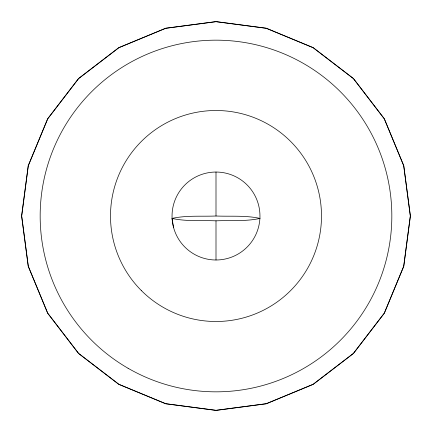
<?xml version="1.0" encoding="UTF-8"?>
<svg xmlns="http://www.w3.org/2000/svg" width="432" height="432" viewBox="0 0 432 432"><rect width="100%" height="100%" fill="white"/><g stroke="black" fill="none" stroke-linecap="round" stroke-linejoin="round"><path stroke-width="0.65" d="M259.956 218.419C245.673 221.6 230.585 220.217 216 220.833C201.415 220.217 186.327 221.6 172.044 218.419L172.044 216A43.956 43.956 0 0 1 216 172.044A43.956 43.956 0 0 1 259.956 216L259.956 218.419C245.673 215.239 230.585 216.621 216 216C201.415 216.621 186.327 215.239 172.044 218.419L173.54 227.378M216 172.044L216 216M216 220.833L216 259.956M259.886 218.543A43.956 43.956 0 0 1 172.417 221.74M172.271 220.46A43.956 43.956 0 0 1 172.114 218.543M28.226 165.688L21.6 216L28.226 266.312L47.644 313.2L78.538 353.462L118.8 384.356L165.688 403.774L216 410.4L266.312 403.774L313.2 384.356L353.462 353.462L384.356 313.2L403.774 266.312L410.4 216L403.774 165.688L384.356 118.8L353.462 78.538L313.2 47.644L266.312 28.226L216 21.6L165.688 28.226L118.8 47.644L78.538 78.538L47.644 118.8L28.226 165.688M28.312 165.71L21.692 216L28.312 266.29L47.725 313.151L78.602 353.398L118.849 384.275L165.71 403.688L216 410.308L266.29 403.688L313.151 384.275L353.398 353.398L384.275 313.151L403.688 266.29L410.308 216L403.688 165.71L384.275 118.849L353.398 78.602L313.151 47.725L266.29 28.312L216 21.692L165.71 28.312L118.849 47.725L78.602 78.602L47.725 118.849L28.312 165.71M141.399 290.601A105.5 105.5 0 0 0 317.903 243.302A105.5 105.5 0 0 0 188.698 114.097A105.5 105.5 0 0 0 141.399 290.601M128.083 368.275A175.829 175.829 0 0 0 391.829 216A175.829 175.829 0 0 0 128.083 63.725A175.829 175.829 0 0 0 128.083 368.275"/></g></svg>
